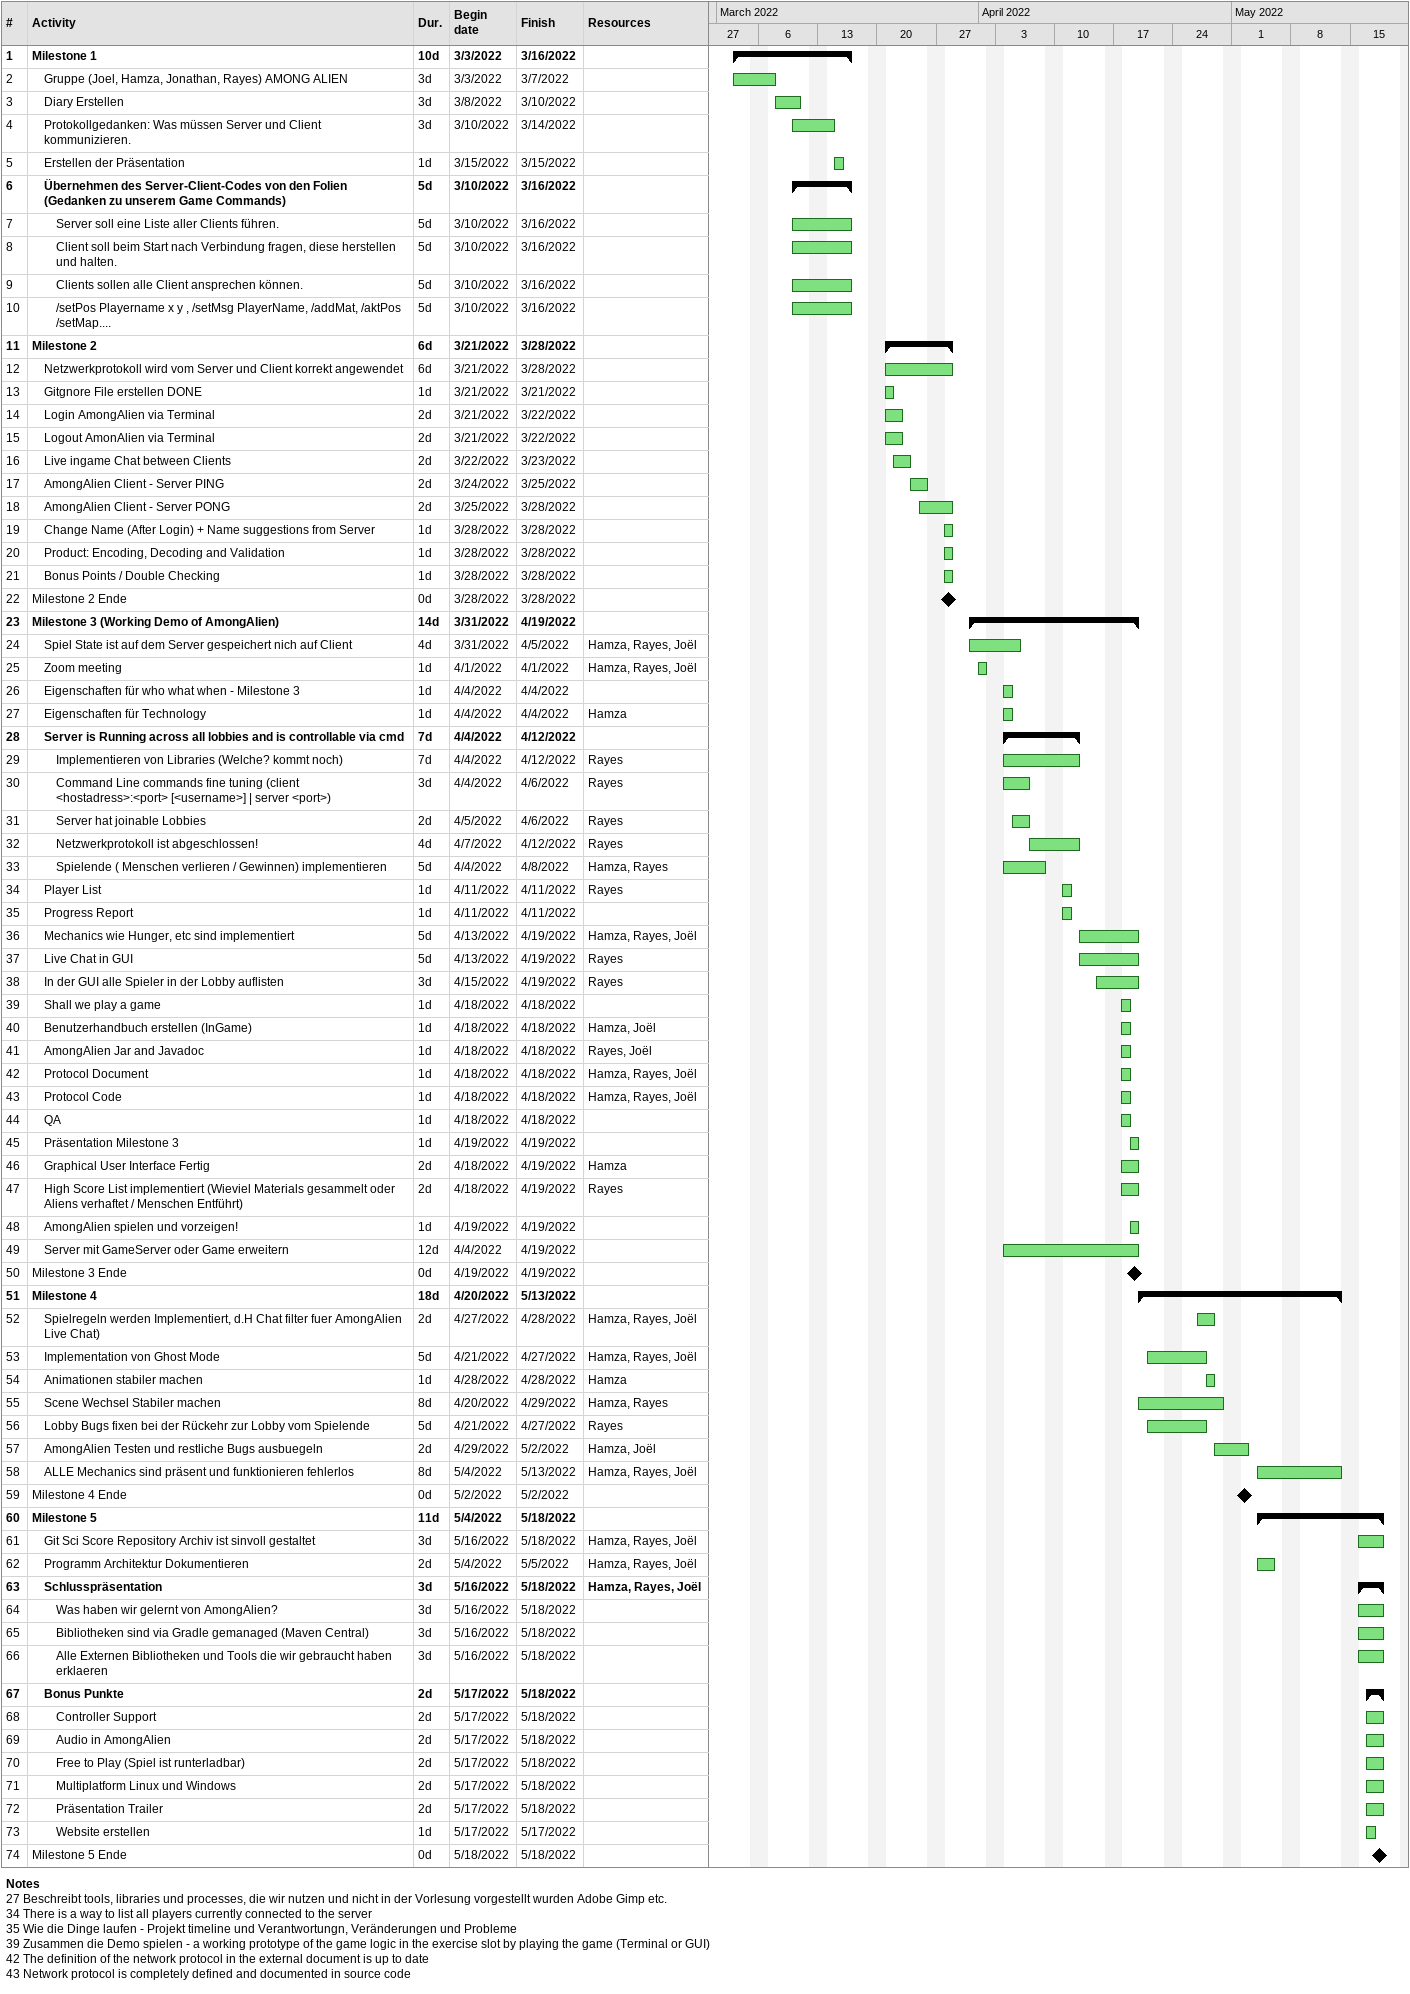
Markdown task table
| ID | Level | Task | Duration | Start | Finish | Resources |
|---|---|---|---|---|---|---|
| 1 | 1 | **Milestone 1** | 10d | 2022-03-03 | 2022-03-16 |  |
| 2 | 2 | Gruppe (Joel, Hamza, Jonathan, Rayes) AMONG ALIEN | 3d | 2022-03-03 | 2022-03-07 |  |
| 3 | 2 | Diary Erstellen | 3d | 2022-03-08 | 2022-03-10 |  |
| 4 | 2 | Protokollgedanken: Was müssen Server und Client kommunizieren. | 3d | 2022-03-10 | 2022-03-14 |  |
| 5 | 2 | Erstellen der Präsentation | 1d | 2022-03-15 | 2022-03-15 |  |
| 6 | 2 | **Übernehmen des Server-Client-Codes von den Folien (Gedanken zu unserem Game Commands)** | 5d | 2022-03-10 | 2022-03-16 |  |
| 7 | 3 | Server soll eine Liste aller Clients führen. | 5d | 2022-03-10 | 2022-03-16 |  |
| 8 | 3 | Client soll beim Start nach Verbindung fragen, diese herstellen und halten. | 5d | 2022-03-10 | 2022-03-16 |  |
| 9 | 3 | Clients sollen alle Client ansprechen können. | 5d | 2022-03-10 | 2022-03-16 |  |
| 10 | 3 | /setPos Playername x y , /setMsg PlayerName, /addMat, /aktPos /setMap.... | 5d | 2022-03-10 | 2022-03-16 |  |
| 11 | 1 | **Milestone 2** | 6d | 2022-03-21 | 2022-03-28 |  |
| 12 | 2 | Netzwerkprotokoll wird vom Server und Client korrekt angewendet | 6d | 2022-03-21 | 2022-03-28 |  |
| 13 | 2 | Gitgnore File erstellen DONE | 1d | 2022-03-21 | 2022-03-21 |  |
| 14 | 2 | Login AmongAlien via Terminal | 2d | 2022-03-21 | 2022-03-22 |  |
| 15 | 2 | Logout AmonAlien via Terminal | 2d | 2022-03-21 | 2022-03-22 |  |
| 16 | 2 | Live ingame Chat between Clients | 2d | 2022-03-22 | 2022-03-23 |  |
| 17 | 2 | AmongAlien Client - Server PING | 2d | 2022-03-24 | 2022-03-25 |  |
| 18 | 2 | AmongAlien Client - Server PONG | 2d | 2022-03-25 | 2022-03-28 |  |
| 19 | 2 | Change Name (After Login) + Name suggestions from Server | 1d | 2022-03-28 | 2022-03-28 |  |
| 20 | 2 | Product: Encoding, Decoding and Validation | 1d | 2022-03-28 | 2022-03-28 |  |
| 21 | 2 | Bonus Points / Double Checking | 1d | 2022-03-28 | 2022-03-28 |  |
| 22 | 1 | Milestone 2 Ende | 0d | 2022-03-28 | 2022-03-28 |  |
| 23 | 1 | **Milestone 3 (Working Demo of AmongAlien)** | 14d | 2022-03-31 | 2022-04-19 |  |
| 24 | 2 | Spiel State ist auf dem Server gespeichert nich auf Client | 4d | 2022-03-31 | 2022-04-05 | Hamza, Rayes, Joël |
| 25 | 2 | Zoom meeting | 1d | 2022-04-01 | 2022-04-01 | Hamza, Rayes, Joël |
| 26 | 2 | Eigenschaften für who what when - Milestone 3 | 1d | 2022-04-04 | 2022-04-04 |  |
| 27 | 2 | Eigenschaften für Technology | 1d | 2022-04-04 | 2022-04-04 | Hamza |
| 28 | 2 | **Server is Running across all lobbies and is controllable via cmd** | 7d | 2022-04-04 | 2022-04-12 |  |
| 29 | 3 | Implementieren von Libraries (Welche? kommt noch) | 7d | 2022-04-04 | 2022-04-12 | Rayes |
| 30 | 3 | Command Line commands fine tuning (client <hostadress>:<port> [<username>] \| server <port>) | 3d | 2022-04-04 | 2022-04-06 | Rayes |
| 31 | 3 | Server hat joinable Lobbies | 2d | 2022-04-05 | 2022-04-06 | Rayes |
| 32 | 3 | Netzwerkprotokoll ist abgeschlossen! | 4d | 2022-04-07 | 2022-04-12 | Rayes |
| 33 | 3 | Spielende ( Menschen verlieren / Gewinnen) implementieren | 5d | 2022-04-04 | 2022-04-08 | Hamza, Rayes |
| 34 | 2 | Player List | 1d | 2022-04-11 | 2022-04-11 | Rayes |
| 35 | 2 | Progress Report | 1d | 2022-04-11 | 2022-04-11 |  |
| 36 | 2 | Mechanics wie Hunger, etc sind implementiert | 5d | 2022-04-13 | 2022-04-19 | Hamza, Rayes, Joël |
| 37 | 2 | Live Chat in GUI | 5d | 2022-04-13 | 2022-04-19 | Rayes |
| 38 | 2 | In der GUI alle Spieler in der Lobby auflisten | 3d | 2022-04-15 | 2022-04-19 | Rayes |
| 39 | 2 | Shall we play a game | 1d | 2022-04-18 | 2022-04-18 |  |
| 40 | 2 | Benutzerhandbuch erstellen (InGame) | 1d | 2022-04-18 | 2022-04-18 | Hamza, Joël |
| 41 | 2 | AmongAlien Jar and Javadoc | 1d | 2022-04-18 | 2022-04-18 | Rayes, Joël |
| 42 | 2 | Protocol Document | 1d | 2022-04-18 | 2022-04-18 | Hamza, Rayes, Joël |
| 43 | 2 | Protocol Code | 1d | 2022-04-18 | 2022-04-18 | Hamza, Rayes, Joël |
| 44 | 2 | QA | 1d | 2022-04-18 | 2022-04-18 |  |
| 45 | 2 | Präsentation Milestone 3 | 1d | 2022-04-19 | 2022-04-19 |  |
| 46 | 2 | Graphical User Interface Fertig | 2d | 2022-04-18 | 2022-04-19 | Hamza |
| 47 | 2 | High Score List implementiert (Wieviel Materials gesammelt oder Aliens verhaftet / Menschen Entführt) | 2d | 2022-04-18 | 2022-04-19 | Rayes |
| 48 | 2 | AmongAlien spielen und vorzeigen! | 1d | 2022-04-19 | 2022-04-19 |  |
| 49 | 2 | Server mit GameServer oder Game erweitern | 12d | 2022-04-04 | 2022-04-19 |  |
| 50 | 1 | Milestone 3 Ende | 0d | 2022-04-19 | 2022-04-19 |  |
| 51 | 1 | **Milestone 4** | 18d | 2022-04-20 | 2022-05-13 |  |
| 52 | 2 | Spielregeln werden Implementiert, d.H Chat filter fuer AmongAlien Live Chat) | 2d | 2022-04-27 | 2022-04-28 | Hamza, Rayes, Joël |
| 53 | 2 | Implementation von Ghost Mode | 5d | 2022-04-21 | 2022-04-27 | Hamza, Rayes, Joël |
| 54 | 2 | Animationen stabiler machen | 1d | 2022-04-28 | 2022-04-28 | Hamza |
| 55 | 2 | Scene Wechsel Stabiler machen | 8d | 2022-04-20 | 2022-04-29 | Hamza, Rayes |
| 56 | 2 | Lobby Bugs fixen bei der Rückehr zur Lobby vom Spielende | 5d | 2022-04-21 | 2022-04-27 | Rayes |
| 57 | 2 | AmongAlien Testen und restliche Bugs ausbuegeln | 2d | 2022-04-29 | 2022-05-02 | Hamza, Joël |
| 58 | 2 | ALLE Mechanics sind präsent und funktionieren fehlerlos | 8d | 2022-05-04 | 2022-05-13 | Hamza, Rayes, Joël |
| 59 | 1 | Milestone 4 Ende | 0d | 2022-05-02 | 2022-05-02 |  |
| 60 | 1 | **Milestone 5** | 11d | 2022-05-04 | 2022-05-18 |  |
| 61 | 2 | Git Sci Score Repository Archiv ist sinvoll gestaltet | 3d | 2022-05-16 | 2022-05-18 | Hamza, Rayes, Joël |
| 62 | 2 | Programm Architektur Dokumentieren | 2d | 2022-05-04 | 2022-05-05 | Hamza, Rayes, Joël |
| 63 | 2 | **Schlusspräsentation** | 3d | 2022-05-16 | 2022-05-18 | Hamza, Rayes, Joël |
| 64 | 3 | Was haben wir gelernt von AmongAlien? | 3d | 2022-05-16 | 2022-05-18 |  |
| 65 | 3 | Bibliotheken sind via Gradle gemanaged (Maven Central) | 3d | 2022-05-16 | 2022-05-18 |  |
| 66 | 3 | Alle Externen Bibliotheken und Tools die wir gebraucht haben erklaeren | 3d | 2022-05-16 | 2022-05-18 |  |
| 67 | 2 | **Bonus Punkte** | 2d | 2022-05-17 | 2022-05-18 |  |
| 68 | 3 | Controller Support | 2d | 2022-05-17 | 2022-05-18 |  |
| 69 | 3 | Audio in AmongAlien | 2d | 2022-05-17 | 2022-05-18 |  |
| 70 | 3 | Free to Play (Spiel ist runterladbar) | 2d | 2022-05-17 | 2022-05-18 |  |
| 71 | 3 | Multiplatform Linux und Windows | 2d | 2022-05-17 | 2022-05-18 |  |
| 72 | 3 | Präsentation Trailer | 2d | 2022-05-17 | 2022-05-18 |  |
| 73 | 3 | Website erstellen | 1d | 2022-05-17 | 2022-05-17 |  |
| 74 | 1 | Milestone 5 Ende | 0d | 2022-05-18 | 2022-05-18 |  |

Notes
- 27: Beschreibt tools, libraries und processes, die wir nutzen und nicht in der Vorlesung vorgestellt wurden Adobe Gimp etc.
- 34: There is a way to list all players currently connected to the server
- 35: Wie die Dinge laufen - Projekt timeline und Verantwortungn, Veränderungen und Probleme
- 39: Zusammen die Demo spielen - a working prototype of the game logic in the exercise slot by playing the game (Terminal or GUI)
- 42: The definition of the network protocol in the external document is up to date
- 43: Network protocol is completely defined and documented in source code
